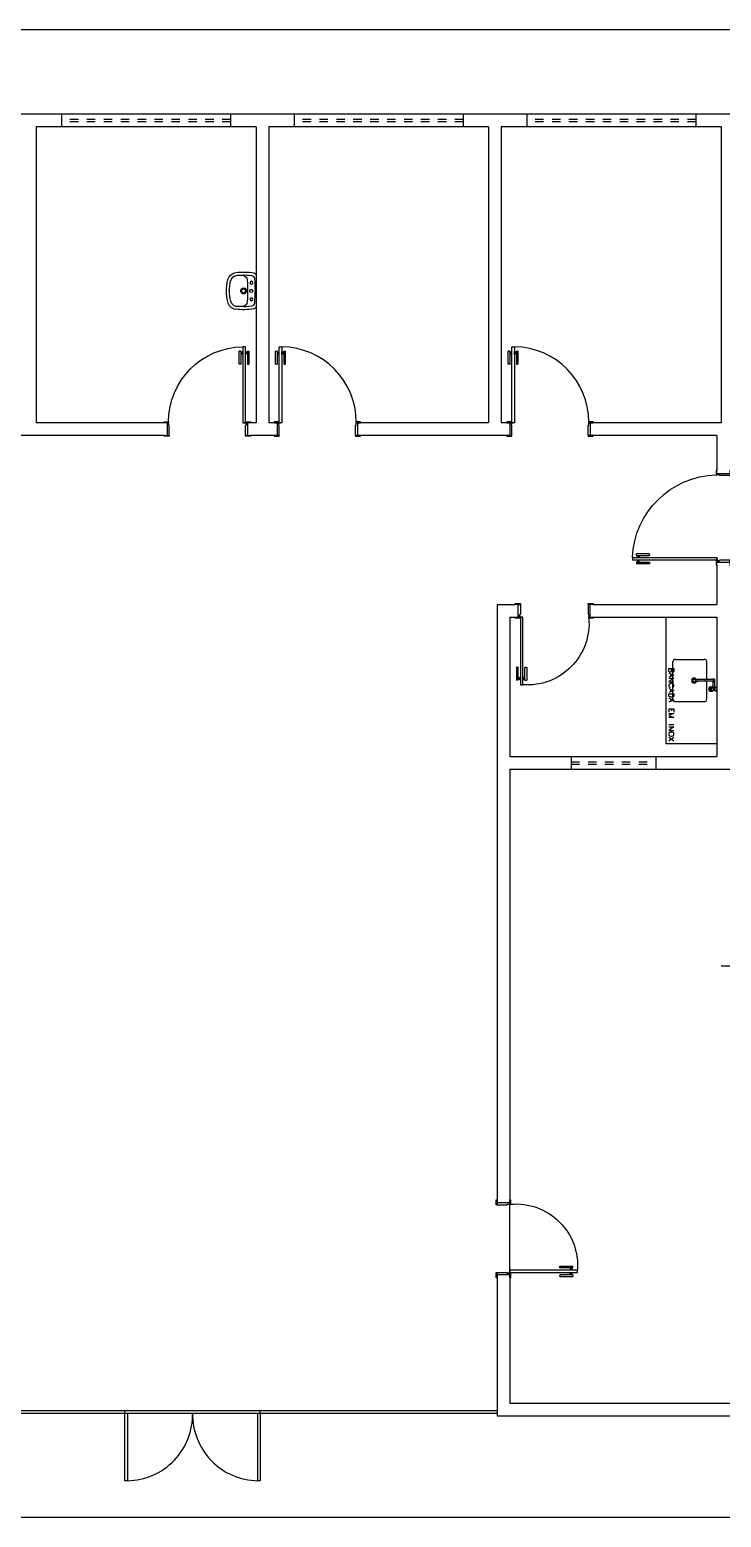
# Model space of a CAD drawing. Header units: inches. Extents: x 48213 to 96389, y -17773 to -8887.
# Drawn here: x 48268.55 to 48276.73, y -8904.87 to -8887.27 of the extents above; entities that cross this region are included whole.
import ezdxf

# ---------------------------------------------------------------- set-up
doc = ezdxf.new("R2010")
doc.units = ezdxf.units.IN
doc.header["$LTSCALE"] = 0.001
doc.header["$MEASUREMENT"] = 0
doc.linetypes.add('CONTORNO_QUADRO_T', pattern=[0.35, 0.2, -0.15])
for name, color, linetype in [('APCOZ', 7, 'Continuous'), ('APCOZ-I', 251, 'Continuous'), ('at_Entity', 7, 'Continuous'), ('ESQUADRIAS', 7, 'Continuous'), ('Esquadrias portas', 7, 'Continuous'), ('Revest_Cimentado 1- 3 Cimento e Areia Grossa', 252, 'Continuous')]:
    doc.layers.add(name, color=color, linetype=linetype)

# ---------------------------------------------------------------- blocks, each defined once
blk = doc.blocks.new('P90_02')
at = {"layer": 'ESQUADRIAS', "color": 3, "linetype": 'Continuous'}
for p, q in [((-0.02, 0.77), (-0.02, 0.921)), ((0, 0.921), (0, 0.77)), ((0.023, 0.88), (0.023, 0.92)), ((0.057, 0.88), (0.057, 0.92)), ((0.08, 0.921), (0.08, 0.77)), ((0.1, 0.77), (0.1, 0.921)), ((-0.003, 0.767), (-0.017, 0.767)), ((0.083, 0.767), (0.097, 0.767))]:
    blk.add_line(p, q, dxfattribs=at)
at = {"layer": 'ESQUADRIAS', "color": 3}
for p, q in [((0, 0.921), (-0.02, 0.921)), ((0, 0.91), (0.023, 0.91)), ((0, 0.9), (0.023, 0.9)), ((0, 0.89), (0.023, 0.89)), ((0.023, 0.92), (0.025, 0.92)), ((0.023, 0.88), (0.025, 0.88)), ((0.057, 0.92), (0.055, 0.92)), ((0.057, 0.88), (0.055, 0.88)), ((0.08, 0.91), (0.057, 0.91)), ((0.08, 0.9), (0.057, 0.9)), ((0.08, 0.89), (0.057, 0.89)), ((0.08, 0.921), (0.1, 0.921))]:
    blk.add_line(p, q, dxfattribs=at)
at = {"layer": 'ESQUADRIAS', "color": 2}
for p, q in [((0.025, 0.075), (0.025, 0.975)), ((0.025, 0.975), (0.055, 0.975)), ((0.055, 0.975), (0.055, 0.075)), ((0.055, 0.075), (0.025, 0.075))]:
    blk.add_line(p, q, dxfattribs=at)
at = {"layer": 'ESQUADRIAS'}
for p, q in [((0.016, 0.059), (0.016, 0.062)), ((0.032, 0.074), (0.029, 0.074))]:
    blk.add_line(p, q, dxfattribs=at)
at = {"layer": 'ESQUADRIAS', "color": 3}
for points in [[(0.015, 0.085), (-0.035, 0.085), (-0.035, 0.075), (0.015, 0.075)], [(0.985, 0.085), (0.935, 0.085), (0.935, 0.075), (0.985, 0.075)], [(0.025, -0.075), (0, -0.075), (-0.035, -0.075), (-0.035, -0.085), (0.025, -0.085)], [(0.985, -0.075), (0.925, -0.075), (0.925, -0.085), (0.985, -0.085)]]:
    blk.add_lwpolyline(points, close=True, dxfattribs=at)
at = {"layer": 'ESQUADRIAS', "color": 2}
for points in [[(0.025, 0.045), (0.015, 0.045), (0.015, 0.075), (0, 0.075), (0, -0.075), (0.025, -0.075)], [(0.925, 0.045), (0.935, 0.045), (0.935, 0.075), (0.95, 0.075), (0.95, -0.075), (0.925, -0.075)]]:
    blk.add_lwpolyline(points, close=True, dxfattribs=at)
at = {"layer": 'ESQUADRIAS', "color": 1}
for points in [[(0.016, 0.071, -0.236068), (0.015, 0.073), (0.015, 0.07), (0.015, 0.05), (0.016, 0.05)], [(0.02, 0.074, 0.236068), (0.017, 0.075), (0.02, 0.075), (0.04, 0.075), (0.04, 0.074)]]:
    blk.add_lwpolyline(points, format="xyb", close=True, dxfattribs=at)
at = {"layer": 'ESQUADRIAS'}
for points in [[(0.017, 0.063), (0.016, 0.062), (0.016, 0.062)], [(0.017, 0.058), (0.016, 0.059), (0.016, 0.059)], [(0.017, 0.06), (0.017, 0.06), (0.017, 0.058), (0.017, 0.058), (0.017, 0.063), (0.017, 0.063), (0.017, 0.06), (0.017, 0.06)], [(0.028, 0.073), (0.029, 0.074), (0.029, 0.074)], [(0.03, 0.073), (0.03, 0.073), (0.033, 0.073), (0.033, 0.073), (0.028, 0.073), (0.028, 0.073), (0.03, 0.073), (0.03, 0.073)], [(0.033, 0.073), (0.032, 0.074), (0.032, 0.074)]]:
    blk.add_lwpolyline(points, dxfattribs=at)
at = {"layer": 'ESQUADRIAS', "color": 1}
blk.add_circle((0.017, 0.073), 0.0025, dxfattribs=at)
at = {"layer": 'ESQUADRIAS'}
blk.add_arc((0.043, 0.083), 0.892, 0.1295, 89.2231, dxfattribs=at)
at = {"layer": 'ESQUADRIAS', "color": 3, "linetype": 'Continuous'}
for centre, start, end in [((-0.017, 0.77), 180, 260.5377), ((-0.003, 0.77), 260.5377, 360), ((0.083, 0.77), 180, 279.4623), ((0.097, 0.77), 279.4623, 0)]:
    blk.add_arc(centre, 0.003, start, end, dxfattribs=at)
blk = doc.blocks.new('P80_02')
at = {"layer": 'ESQUADRIAS', "color": 3, "linetype": 'Continuous'}
for p, q in [((-0.02, 0.67), (-0.02, 0.821)), ((0, 0.821), (0, 0.67)), ((0.023, 0.78), (0.023, 0.82)), ((0.057, 0.78), (0.057, 0.82)), ((0.08, 0.821), (0.08, 0.67)), ((0.1, 0.67), (0.1, 0.821)), ((-0.003, 0.667), (-0.017, 0.667)), ((0.083, 0.667), (0.097, 0.667))]:
    blk.add_line(p, q, dxfattribs=at)
at = {"layer": 'ESQUADRIAS', "color": 3}
for p, q in [((0, 0.821), (-0.02, 0.821)), ((0, 0.81), (0.023, 0.81)), ((0, 0.8), (0.023, 0.8)), ((0, 0.79), (0.023, 0.79)), ((0.023, 0.82), (0.025, 0.82)), ((0.023, 0.78), (0.025, 0.78)), ((0.057, 0.82), (0.055, 0.82)), ((0.057, 0.78), (0.055, 0.78)), ((0.08, 0.81), (0.057, 0.81)), ((0.08, 0.8), (0.057, 0.8)), ((0.08, 0.79), (0.057, 0.79)), ((0.08, 0.821), (0.1, 0.821))]:
    blk.add_line(p, q, dxfattribs=at)
at = {"layer": 'ESQUADRIAS', "color": 2}
for p, q in [((0.025, 0.075), (0.025, 0.875)), ((0.025, 0.875), (0.055, 0.875)), ((0.055, 0.875), (0.055, 0.075)), ((0.055, 0.075), (0.025, 0.075))]:
    blk.add_line(p, q, dxfattribs=at)
at = {"layer": 'ESQUADRIAS'}
for p, q in [((0.016, 0.059), (0.016, 0.062)), ((0.032, 0.074), (0.029, 0.074))]:
    blk.add_line(p, q, dxfattribs=at)
at = {"layer": 'ESQUADRIAS', "color": 3}
for points in [[(0.015, 0.085), (-0.035, 0.085), (-0.035, 0.075), (0.015, 0.075)], [(0.885, 0.085), (0.835, 0.085), (0.835, 0.075), (0.885, 0.075)], [(0.025, -0.075), (0, -0.075), (-0.035, -0.075), (-0.035, -0.085), (0.025, -0.085)], [(0.885, -0.075), (0.825, -0.075), (0.825, -0.085), (0.885, -0.085)]]:
    blk.add_lwpolyline(points, close=True, dxfattribs=at)
at = {"layer": 'ESQUADRIAS', "color": 2}
for points in [[(0.025, 0.045), (0.015, 0.045), (0.015, 0.075), (0, 0.075), (0, -0.075), (0.025, -0.075)], [(0.825, 0.045), (0.835, 0.045), (0.835, 0.075), (0.85, 0.075), (0.85, -0.075), (0.825, -0.075)]]:
    blk.add_lwpolyline(points, close=True, dxfattribs=at)
at = {"layer": 'ESQUADRIAS', "color": 1}
for points in [[(0.016, 0.071, -0.236068), (0.015, 0.073), (0.015, 0.07), (0.015, 0.05), (0.016, 0.05)], [(0.02, 0.074, 0.236068), (0.017, 0.075), (0.02, 0.075), (0.04, 0.075), (0.04, 0.074)]]:
    blk.add_lwpolyline(points, format="xyb", close=True, dxfattribs=at)
at = {"layer": 'ESQUADRIAS'}
for points in [[(0.017, 0.063), (0.016, 0.062), (0.016, 0.062)], [(0.017, 0.058), (0.016, 0.059), (0.016, 0.059)], [(0.017, 0.06), (0.017, 0.06), (0.017, 0.058), (0.017, 0.058), (0.017, 0.063), (0.017, 0.063), (0.017, 0.06), (0.017, 0.06)], [(0.028, 0.073), (0.029, 0.074), (0.029, 0.074)], [(0.03, 0.073), (0.03, 0.073), (0.033, 0.073), (0.033, 0.073), (0.028, 0.073), (0.028, 0.073), (0.03, 0.073), (0.03, 0.073)], [(0.033, 0.073), (0.032, 0.074), (0.032, 0.074)]]:
    blk.add_lwpolyline(points, dxfattribs=at)
at = {"layer": 'ESQUADRIAS', "color": 1}
blk.add_circle((0.017, 0.073), 0.0025, dxfattribs=at)
at = {"layer": 'ESQUADRIAS'}
blk.add_arc((0.108, 0.148), 0.729, 355.0636, 94.2065, dxfattribs=at)
at = {"layer": 'ESQUADRIAS', "color": 3, "linetype": 'Continuous'}
for centre, start, end in [((-0.017, 0.67), 180, 260.5377), ((-0.003, 0.67), 260.5377, 360), ((0.083, 0.67), 180, 279.4623), ((0.097, 0.67), 279.4623, 0)]:
    blk.add_arc(centre, 0.003, start, end, dxfattribs=at)
blk = doc.blocks.new('new block2')
at = {"layer": 'ESQUADRIAS', "color": 3, "linetype": 'Continuous'}
for p, q in [((-0.135, 0.96), (-0.135, 1.111)), ((-0.115, 1.111), (-0.115, 0.96)), ((-0.092, 1.07), (-0.092, 1.11)), ((-0.058, 1.07), (-0.058, 1.11)), ((-0.035, 1.111), (-0.035, 0.96)), ((-0.015, 0.96), (-0.015, 1.111)), ((-0.118, 0.957), (-0.132, 0.957)), ((-0.032, 0.957), (-0.018, 0.957))]:
    blk.add_line(p, q, dxfattribs=at)
at = {"layer": 'ESQUADRIAS', "color": 3}
for p, q in [((-0.115, 1.111), (-0.135, 1.111)), ((-0.115, 1.1), (-0.092, 1.1)), ((-0.115, 1.09), (-0.092, 1.09)), ((-0.115, 1.08), (-0.092, 1.08)), ((-0.092, 1.11), (-0.09, 1.11)), ((-0.092, 1.07), (-0.09, 1.07)), ((-0.058, 1.11), (-0.06, 1.11)), ((-0.058, 1.07), (-0.06, 1.07)), ((-0.035, 1.1), (-0.058, 1.1)), ((-0.035, 1.09), (-0.058, 1.09)), ((-0.035, 1.08), (-0.058, 1.08)), ((-0.035, 1.111), (-0.015, 1.111))]:
    blk.add_line(p, q, dxfattribs=at)
at = {"layer": 'ESQUADRIAS', "color": 2}
for p, q in [((-0.09, 1.16), (-0.09, 0.16)), ((-0.09, 1.16), (-0.06, 1.16)), ((-0.06, 0.16), (-0.06, 1.16)), ((-0.09, 0.16), (-0.06, 0.16))]:
    blk.add_line(p, q, dxfattribs=at)
at = {"layer": 'ESQUADRIAS'}
for p, q in [((-0.066, 0.159), (-0.063, 0.159)), ((-0.052, 0.144), (-0.052, 0.147))]:
    blk.add_line(p, q, dxfattribs=at)
at = {"layer": 'ESQUADRIAS', "color": 3}
for points in [[(-1.12, 0.17), (-1.07, 0.17), (-1.07, 0.16), (-1.12, 0.16)], [(-1.12, 0.01), (-1.06, 0.01), (-1.06, 0), (-1.12, 0)], [(-0.06, 0.01), (-0.035, 0.01), (0, 0.01), (0, 0), (-0.06, 0)], [(-0.05, 0.17), (0, 0.17), (0, 0.16), (-0.05, 0.16)]]:
    blk.add_lwpolyline(points, close=True, dxfattribs=at)
at = {"layer": 'ESQUADRIAS', "color": 2}
for points in [[(-1.06, 0.13), (-1.07, 0.13), (-1.07, 0.16), (-1.085, 0.16), (-1.085, 0.01), (-1.06, 0.01)], [(-0.06, 0.13), (-0.05, 0.13), (-0.05, 0.16), (-0.035, 0.16), (-0.035, 0.01), (-0.06, 0.01)]]:
    blk.add_lwpolyline(points, close=True, dxfattribs=at)
at = {"layer": 'ESQUADRIAS', "color": 1}
for points in [[(-0.054, 0.159, -0.236068), (-0.052, 0.16), (-0.055, 0.16), (-0.075, 0.16), (-0.075, 0.159)], [(-0.051, 0.156, 0.236068), (-0.05, 0.158), (-0.05, 0.155), (-0.05, 0.135), (-0.051, 0.135)]]:
    blk.add_lwpolyline(points, format="xyb", close=True, dxfattribs=at)
at = {"layer": 'ESQUADRIAS'}
for points in [[(-0.067, 0.158), (-0.066, 0.159), (-0.066, 0.159)], [(-0.065, 0.158), (-0.065, 0.158), (-0.067, 0.158), (-0.067, 0.158), (-0.062, 0.158), (-0.062, 0.158), (-0.065, 0.158), (-0.065, 0.158)], [(-0.062, 0.158), (-0.063, 0.159), (-0.063, 0.159)], [(-0.052, 0.148), (-0.052, 0.147), (-0.051, 0.147)], [(-0.052, 0.145), (-0.052, 0.145), (-0.052, 0.143), (-0.052, 0.143), (-0.052, 0.148), (-0.052, 0.148), (-0.052, 0.145), (-0.052, 0.145)], [(-0.052, 0.143), (-0.052, 0.144), (-0.051, 0.144)]]:
    blk.add_lwpolyline(points, dxfattribs=at)
at = {"layer": 'ESQUADRIAS', "color": 1}
blk.add_circle((-0.052, 0.158), 0.0025, dxfattribs=at)
at = {"layer": 'ESQUADRIAS', "color": 3, "linetype": 'Continuous'}
for centre, start, end in [((-0.132, 0.96), 180, 260.5377), ((-0.118, 0.96), 260.5377, 360), ((-0.032, 0.96), 180, 279.4623), ((-0.018, 0.96), 279.4623, 0)]:
    blk.add_arc(centre, 0.003, start, end, dxfattribs=at)
at = {"layer": 'Esquadrias portas'}
blk.add_arc((-0.047, 0.137), 1.024, 92.4121, 178.1744, dxfattribs=at)
blk = doc.blocks.new('new block12')
at = {"layer": 'at_Entity', "color": 0}
for p, q in [((-0.19, 0), (0, 0)), ((-0.114, 0.055), (-0.108, 0.066)), ((-0.108, 0.042), (-0.114, 0.055)), ((-0.108, 0.066), (-0.097, 0.072)), ((-0.097, 0.036), (-0.108, 0.042)), ((-0.097, 0.072), (-0.085, 0.066)), ((-0.085, 0.042), (-0.097, 0.036)), ((-0.085, 0.066), (-0.08, 0.055)), ((-0.08, 0.055), (-0.085, 0.042)), ((-0.063, 0), (0.125, 0)), ((0, 0), (0.193, 0)), ((0.083, 0.055), (0.087, 0.066)), ((0.087, 0.042), (0.083, 0.055)), ((0.087, 0.066), (0.099, 0.072)), ((0.099, 0.036), (0.087, 0.042)), ((0.099, 0.072), (0.11, 0.066)), ((0.11, 0.042), (0.099, 0.036)), ((0.11, 0.066), (0.116, 0.055)), ((0.116, 0.055), (0.11, 0.042))]:
    blk.add_line(p, q, dxfattribs=at)
for centre, radius, start, end in [((0.53, 0.153), 0.754, 173.4134, 189.6929), ((-0.104, 0.219), 0.117, 102.514, 169.9443), ((0.425, 0.149), 0.614, 177.3231, 189.2415), ((0.123, 0.188), 0.311, 171.3221, 181.8265), ((-0.117, 0.174), 0.0716, 176.6025, 219.5997), ((-0.102, 0.216), 0.0847, 102.9461, 167.2809), ((-0.012, -0.125), 0.474, 88.698, 104.4219), ((0.014, -0.261), 0.577, 91.3524, 103.5038), ((-0.001, 0.147), 0.0349, 90, 149.9929), ((0.01, -0.125), 0.474, 75.6368, 91.3415), ((-0.001, 0.147), 0.0349, 29.9968, 89.9993), ((-0.013, -0.257), 0.572, 76.4579, 88.6966), ((0.105, 0.222), 0.0784, 8.4194, 78.3837), ((0.108, 0.225), 0.111, 7.7196, 79.5925), ((0.108, 0.173), 0.0781, 324.6525, 2.8394), ((-0.262, 0.132), 0.45, 349.782, 5.7972), ((-0.133, 0.188), 0.319, 357.9946, 8.1696), ((-0.531, 0.154), 0.753, 350.2791, 6.5765), ((-0.165, 0.045), 0.0522, 200.5417, 238.93), ((-0.143, 0.057), 0.0385, 188.7558, 265.6127), ((-0.121, 0.171), 0.0667, 220.3438, 269.4487), ((-0.007, 1.728), 1.716, 265.3753, 270.2103), ((0.002, 1.574), 1.475, 265.1896, 269.9391), ((-0.001, 0.147), 0.0349, 150.0032, 209.9968), ((-0.001, 0.147), 0.0349, 209.9968, 269.9993), ((-0.001, 0.147), 0.0222, 90, 180), ((-0.001, 0.147), 0.0222, 180, 270), ((-0.001, 0.056), 0.018, 150.0128, 209.9872), ((-0.001, 0.056), 0.018, 90, 150.0398), ((-0.001, 0.056), 0.018, 210.0191, 270.0367), ((-0.001, 0.147), 0.0222, 360, 90), ((-0.001, 0.147), 0.0222, 270.0097, 360), ((-0.001, 0.147), 0.0349, 270, 329.9929), ((-0.001, 1.452), 1.353, 270.0208, 275.0951), ((-0.001, 0.056), 0.018, 30.0191, 90.0367), ((-0.001, 0.056), 0.018, 270, 330.0398), ((-0.001, 1.892), 1.879, 270, 274.4144), ((-0.001, 0.056), 0.018, 330.0128, 29.9872), ((-0.001, 0.147), 0.0349, 330.0032, 29.9968), ((0.123, 0.168), 0.0631, 266.7732, 320.7547), ((0.141, 0.059), 0.0402, 273.114, 350.3928), ((0.174, 0.034), 0.0386, 297.8673, 348.5693)]:
    blk.add_arc(centre, radius, start, end, dxfattribs=at)
blk = doc.blocks.new('new block17')
at = {"layer": 'APCOZ'}
for p, q in [((0.544, 0.759), (0.373, 0.759)), ((0.544, 0.739), (0.373, 0.739)), ((0.548, 0.735), (0.548, 0.67)), ((0.568, 0.735), (0.568, 0.665)), ((0.519, 0.672), (0.541, 0.672)), ((0.519, 0.622), (0.541, 0.622)), ((0.577, 0.63), (0.553, 0.63)), ((0.577, 0.665), (0.568, 0.665)), ((0.577, 0.665), (0.599, 0.676)), ((0.577, 0.63), (0.599, 0.619))]:
    blk.add_line(p, q, dxfattribs=at)
at = {"layer": 'APCOZ', "linetype": 'Continuous'}
for points in [[(0.519, 0.672, 0), (0.515, 0.672, 0), (0.512, 0.671, 0), (0.51, 0.668, 0), (0.507, 0.666, 0), (0.505, 0.662, 0), (0.503, 0.658, 0), (0.502, 0.654, 0), (0.502, 0.65, 0), (0.502, 0.645, 0), (0.502, 0.641, 0), (0.503, 0.636, 0), (0.505, 0.633, 0), (0.507, 0.629, 0), (0.51, 0.626, 0), (0.512, 0.624, 0), (0.515, 0.623, 0), (0.519, 0.622, 0)], [(0.548, 0.67, 0), (0.547, 0.671, 0), (0.545, 0.672, 0), (0.544, 0.672, 0), (0.542, 0.672, 0), (0.541, 0.672, 0)], [(0.541, 0.622, 0), (0.543, 0.623, 0), (0.546, 0.624, 0), (0.549, 0.625, 0), (0.551, 0.627, 0), (0.553, 0.63, 0)]]:
    blk.add_polyline3d(points, dxfattribs=at)
at = {"layer": 'APCOZ'}
for centre, radius, start, end in [((0.368, 0.749), 0.0112, 63.7208, 296.2792), ((0.558, 0.749), 0.0173, 125.4187, 144.5813), ((0.558, 0.749), 0.0173, 215.4187, 234.5813), ((0.558, 0.749), 0.0173, 54.5813, 125.4187), ((0.558, 0.749), 0.0173, 305.4187, 54.5813)]:
    blk.add_arc(centre, radius, start, end, dxfattribs=at)
at = {"layer": 'APCOZ-I'}
for p, q in [((0.373, 0.759), (0.368, 0.759)), ((0.373, 0.739), (0.368, 0.739)), ((0.562, 0.759), (0.544, 0.759)), ((0.562, 0.739), (0.544, 0.739)), ((0.533, 0.663), (0.554, 0.663)), ((0.533, 0.632), (0.554, 0.632)), ((0.568, 0.665), (0.553, 0.665)), ((0.577, 0.63), (0.577, 0.665))]:
    blk.add_line(p, q, dxfattribs=at)
at = {"layer": 'APCOZ-I', "linetype": 'Continuous'}
for points in [[(0.515, 0.628, 0), (0.518, 0.628, 0), (0.52, 0.63, 0), (0.522, 0.631, 0), (0.523, 0.634, 0), (0.525, 0.637, 0), (0.525, 0.641, 0), (0.526, 0.644, 0), (0.526, 0.648, 0), (0.526, 0.652, 0), (0.525, 0.656, 0), (0.524, 0.659, 0), (0.522, 0.662, 0), (0.521, 0.664, 0), (0.519, 0.666, 0), (0.517, 0.667, 0), (0.514, 0.667, 0), (0.512, 0.666, 0), (0.51, 0.664, 0), (0.509, 0.662, 0), (0.507, 0.659, 0), (0.506, 0.656, 0), (0.505, 0.652, 0), (0.505, 0.648, 0), (0.505, 0.644, 0), (0.505, 0.641, 0), (0.506, 0.637, 0), (0.508, 0.634, 0), (0.509, 0.631, 0), (0.511, 0.63, 0), (0.513, 0.628, 0), (0.515, 0.628, 0)], [(0.532, 0.664, 0), (0.53, 0.667, 0), (0.528, 0.669, 0), (0.525, 0.671, 0), (0.522, 0.672, 0), (0.519, 0.672, 0)], [(0.519, 0.622, 0), (0.522, 0.623, 0), (0.525, 0.624, 0), (0.527, 0.625, 0), (0.53, 0.628, 0), (0.532, 0.631, 0)], [(0.553, 0.665, 0), (0.552, 0.666, 0), (0.551, 0.667, 0), (0.55, 0.668, 0), (0.549, 0.669, 0), (0.548, 0.67, 0)], [(0.554, 0.664, 0), (0.554, 0.664, 0), (0.554, 0.664, 0), (0.554, 0.665, 0), (0.553, 0.665, 0), (0.553, 0.665, 0)], [(0.553, 0.63, 0), (0.553, 0.63, 0), (0.554, 0.63, 0), (0.554, 0.631, 0), (0.554, 0.631, 0), (0.554, 0.631, 0)]]:
    blk.add_polyline3d(points, dxfattribs=at)
at = {"layer": 'APCOZ-I'}
for centre, radius, start, end in [((0.368, 0.749), 0.01, 90, 270), ((0.435, 0.749), 0.0233, 334.5555, 25.4445), ((0.558, 0.749), 0.0173, 234.5813, 305.4187), ((0.558, 0.749), 0.0126, 232.2518, 127.7482), ((0.541, 0.749), 0.0233, 334.5555, 25.4445), ((0.562, 0.647), 0.0335, 153.9749, 206.0251), ((0.531, 0.663), 0.002, 333.9749, 32.1559), ((0.531, 0.632), 0.002, 327.8441, 26.0251), ((0.607, 0.647), 0.0549, 164.3139, 195.6861), ((0.552, 0.663), 0.002, 344.314, 31.5675), ((0.552, 0.632), 0.002, 328.4325, 15.6861), ((0.648, 0.647), 0.0816, 167.5382, 192.4618), ((0.874, 0.647), 0.279, 174.3752, 185.6248)]:
    blk.add_arc(centre, radius, start, end, dxfattribs=at)
at = {"layer": 'at_Entity', "color": 0}
for p, q in [((0, 0), (0, 1.498)), ((0.029, 0.864), (0.029, 0.891)), ((0.029, 0.891), (0.09, 0.891)), ((0.061, 0.864), (0.061, 0.891)), ((0.078, 0.529), (0.078, 0.969)), ((0.09, 0.891), (0.09, 0.864)), ((0.108, 0.999), (0.449, 0.999)), ((0.478, 0.759), (0.478, 0.969)), ((0.031, 0.855), (0.029, 0.864)), ((0.029, 0.836), (0.09, 0.813)), ((0.09, 0.813), (0.029, 0.79)), ((0.029, 0.775), (0.09, 0.775)), ((0.09, 0.775), (0.029, 0.733)), ((0.029, 0.733), (0.09, 0.733)), ((0.035, 0.851), (0.031, 0.855)), ((0.037, 0.705), (0.031, 0.701)), ((0.039, 0.849), (0.035, 0.851)), ((0.044, 0.709), (0.037, 0.705)), ((0.05, 0.849), (0.039, 0.849)), ((0.052, 0.712), (0.044, 0.709)), ((0.054, 0.851), (0.05, 0.849)), ((0.05, 0.828), (0.05, 0.798)), ((0.067, 0.712), (0.052, 0.712)), ((0.058, 0.855), (0.054, 0.851)), ((0.061, 0.864), (0.058, 0.855)), ((0.065, 0.855), (0.061, 0.864)), ((0.067, 0.851), (0.065, 0.855)), ((0.073, 0.849), (0.067, 0.851)), ((0.075, 0.709), (0.067, 0.712)), ((0.08, 0.849), (0.073, 0.849)), ((0.082, 0.705), (0.075, 0.709)), ((0.084, 0.851), (0.08, 0.849)), ((0.088, 0.701), (0.082, 0.705)), ((0.088, 0.855), (0.084, 0.851)), ((0.09, 0.864), (0.088, 0.855)), ((0.478, 0.529), (0.478, 0.739)), ((0.031, 0.701), (0.029, 0.695)), ((0.029, 0.695), (0.029, 0.682)), ((0.029, 0.682), (0.031, 0.676)), ((0.029, 0.654), (0.09, 0.631)), ((0.09, 0.631), (0.029, 0.608)), ((0.029, 0.593), (0.09, 0.593)), ((0.029, 0.572), (0.029, 0.593)), ((0.031, 0.563), (0.029, 0.572)), ((0.029, 0.54), (0.09, 0.515)), ((0.031, 0.676), (0.037, 0.669)), ((0.037, 0.557), (0.031, 0.563)), ((0.037, 0.669), (0.044, 0.667)), ((0.044, 0.555), (0.037, 0.557)), ((0.052, 0.551), (0.044, 0.555)), ((0.05, 0.646), (0.05, 0.616)), ((0.05, 0.53), (0.05, 0.5)), ((0.067, 0.551), (0.052, 0.551)), ((0.075, 0.555), (0.067, 0.551)), ((0.075, 0.667), (0.082, 0.669)), ((0.082, 0.557), (0.075, 0.555)), ((0.082, 0.669), (0.088, 0.676)), ((0.088, 0.563), (0.082, 0.557)), ((0.09, 0.695), (0.088, 0.701)), ((0.088, 0.676), (0.09, 0.682)), ((0.09, 0.572), (0.088, 0.563)), ((0.09, 0.682), (0.09, 0.695)), ((0.09, 0.593), (0.09, 0.572)), ((0.09, 0.515), (0.029, 0.491)), ((0.029, 0.415), (0.09, 0.415)), ((0.029, 0.415), (0.029, 0.375)), ((0.029, 0.358), (0.09, 0.358)), ((0.09, 0.358), (0.029, 0.335)), ((0.061, 0.415), (0.061, 0.39)), ((0.09, 0.415), (0.09, 0.375)), ((0.108, 0.499), (0.449, 0.499)), ((0.029, 0.335), (0.09, 0.31)), ((0.09, 0.31), (0.029, 0.31)), ((0.09, 0.225), (0.029, 0.225)), ((0.029, 0.199), (0.09, 0.199)), ((0.09, 0.199), (0.029, 0.159)), ((0.599, 0), (0, 0)), ((0.029, 0.159), (0.09, 0.159)), ((0.031, 0.125), (0.029, 0.119)), ((0.029, 0.119), (0.029, 0.108)), ((0.029, 0.108), (0.031, 0.102)), ((0.09, 0.073), (0.029, 0.03)), ((0.09, 0.03), (0.029, 0.073)), ((0.037, 0.132), (0.031, 0.125)), ((0.031, 0.102), (0.037, 0.096)), ((0.044, 0.134), (0.037, 0.132)), ((0.037, 0.096), (0.044, 0.094)), ((0.052, 0.138), (0.044, 0.134)), ((0.044, 0.094), (0.052, 0.089)), ((0.067, 0.138), (0.052, 0.138)), ((0.052, 0.089), (0.067, 0.089)), ((0.075, 0.134), (0.067, 0.138)), ((0.067, 0.089), (0.075, 0.094)), ((0.082, 0.132), (0.075, 0.134)), ((0.075, 0.094), (0.082, 0.096)), ((0.088, 0.125), (0.082, 0.132)), ((0.082, 0.096), (0.088, 0.102)), ((0.09, 0.119), (0.088, 0.125)), ((0.088, 0.102), (0.09, 0.108)), ((0.09, 0.108), (0.09, 0.119))]:
    blk.add_line(p, q, dxfattribs=at)
for centre, radius, start, end in [((0.107, 0.97), 0.0289, 88.5161, 181.4839), ((0.451, 0.972), 0.0273, 354.9724, 95.0276), ((0.329, 0.748), 0.0307, 90, 180), ((0.329, 0.748), 0.0307, 180, 270), ((0.329, 0.748), 0.018, 90, 180), ((0.329, 0.748), 0.018, 180, 270), ((0.329, 0.748), 0.0307, 360, 90), ((0.329, 0.748), 0.018, 360, 90), ((0.329, 0.748), 0.018, 270, 0), ((0.329, 0.748), 0.0307, 270, 0), ((0.107, 0.528), 0.0289, 178.5159, 271.4841), ((0.448, 0.53), 0.0307, 270, 0)]:
    blk.add_arc(centre, radius, start, end, dxfattribs=at)

msp = doc.modelspace()

# ---------------------------------------------------------------- linework, layer by layer
at = {"layer": 'Revest_Cimentado 1- 3 Cimento e Areia Grossa', "linetype": 'Continuous'}
for p, q in [((48287.028, -8887.268), (48240.228, -8887.268)), ((48282.678, -8888.268), (48252.628, -8888.268)), ((48268.928, -8888.268), (48268.928, -8888.418)), ((48270.928, -8888.268), (48270.928, -8888.418)), ((48271.678, -8888.268), (48271.678, -8888.418)), ((48273.678, -8888.268), (48273.678, -8888.418)), ((48274.428, -8888.268), (48274.428, -8888.418)), ((48276.428, -8888.268), (48276.428, -8888.418)), ((48271.228, -8888.418), (48268.628, -8888.418)), ((48268.628, -8888.418), (48268.628, -8891.918)), ((48271.228, -8888.418), (48271.228, -8891.918)), ((48273.978, -8888.418), (48271.378, -8888.418)), ((48271.378, -8888.418), (48271.378, -8891.918)), ((48273.978, -8888.418), (48273.978, -8891.918)), ((48276.728, -8888.418), (48274.128, -8888.418)), ((48274.128, -8888.418), (48274.128, -8891.918)), ((48276.728, -8888.418), (48276.728, -8891.918)), ((48270.143, -8891.918), (48268.628, -8891.918)), ((48271.228, -8891.918), (48271.163, -8891.918)), ((48271.443, -8891.918), (48271.378, -8891.918)), ((48273.978, -8891.918), (48272.463, -8891.918)), ((48274.193, -8891.918), (48274.128, -8891.918)), ((48276.728, -8891.918), (48275.213, -8891.918)), ((48270.143, -8892.068), (48266.963, -8892.068)), ((48271.443, -8892.068), (48271.163, -8892.068)), ((48274.193, -8892.068), (48272.463, -8892.068)), ((48276.678, -8892.068), (48275.213, -8892.068)), ((48276.678, -8892.068), (48276.678, -8892.483)), ((48276.678, -8893.603), (48276.678, -8894.068)), ((48274.078, -8894.068), (48274.078, -8901.113)), ((48274.228, -8894.218), (48274.228, -8895.868)), ((48276.678, -8894.218), (48276.678, -8895.868)), ((48274.228, -8896.018), (48274.228, -8901.113)), ((48280.378, -8898.348), (48276.728, -8898.348)), ((48274.078, -8902.033), (48274.078, -8903.668)), ((48274.228, -8902.033), (48274.228, -8903.518)), ((48274.228, -8903.518), (48287.028, -8903.518)), ((48274.078, -8903.668), (48287.028, -8903.668))]:
    msp.add_line(p, q, dxfattribs=at)
at = {"layer": 'Revest_Cimentado 1- 3 Cimento e Areia Grossa', "linetype": 'CONTORNO_QUADRO_T'}
for p, q in [((48270.928, -8888.328), (48268.928, -8888.328)), ((48273.678, -8888.328), (48271.678, -8888.328)), ((48276.428, -8888.328), (48274.428, -8888.328)), ((48270.928, -8888.358), (48268.928, -8888.358)), ((48273.678, -8888.358), (48271.678, -8888.358)), ((48276.428, -8888.358), (48274.428, -8888.358)), ((48274.953, -8895.928), (48275.953, -8895.928)), ((48274.953, -8895.958), (48275.953, -8895.958))]:
    msp.add_line(p, q, dxfattribs=at)
at = {"layer": 'Revest_Cimentado 1- 3 Cimento e Areia Grossa'}
for p, q in [((48274.078, -8894.068), (48274.293, -8894.068)), ((48275.213, -8894.068), (48276.678, -8894.068)), ((48274.228, -8894.218), (48274.293, -8894.218)), ((48275.213, -8894.218), (48276.678, -8894.218)), ((48274.228, -8895.868), (48276.678, -8895.868)), ((48274.953, -8895.868), (48274.953, -8896.018)), ((48275.953, -8895.868), (48275.953, -8896.018)), ((48274.228, -8896.018), (48283.178, -8896.018)), ((48274.228, -8901.983), (48274.228, -8901.163)), ((48266.878, -8903.606), (48274.078, -8903.606)), ((48266.878, -8903.636), (48274.078, -8903.636)), ((48269.678, -8903.636), (48269.678, -8903.606)), ((48269.708, -8903.636), (48271.248, -8903.636)), ((48271.278, -8903.636), (48271.278, -8903.606)), ((48264.078, -8904.868), (48287.028, -8904.868))]:
    msp.add_line(p, q, dxfattribs=at)
for points in [[(48269.678, -8903.636), (48269.708, -8903.636), (48269.708, -8904.436), (48269.678, -8904.436)], [(48271.248, -8903.636), (48271.278, -8903.636), (48271.278, -8904.436), (48271.248, -8904.436)]]:
    msp.add_lwpolyline(points, close=True, dxfattribs=at)
for centre, start, end in [((48269.694, -8903.652), 271.0156, 1.1738), ((48271.262, -8903.652), 178.8262, 268.9844)]:
    msp.add_arc(centre, 0.784, start, end, dxfattribs=at)

# ---------------------------------------------------------------- block references
at = {"layer": 'Revest_Cimentado 1- 3 Cimento e Areia Grossa', "xscale": -1}
for name, p, rotation in [('new block12', (48271.228, -8890.358), 90), ('new block2', (48276.838, -8893.603), 90), ('P80_02', (48274.328, -8894.143), 180), ('P80_02', (48274.153, -8901.998), 270)]:
    msp.add_blockref(name, p, dxfattribs=dict(at, rotation=rotation))
msp.add_blockref('P90_02', (48271.128, -8891.993), dxfattribs=at)
at = {"layer": 'Revest_Cimentado 1- 3 Cimento e Areia Grossa'}
for name, p in [('P90_02', (48271.478, -8891.993)), ('P90_02', (48274.228, -8891.993)), ('new block17', (48276.079, -8895.716))]:
    msp.add_blockref(name, p, dxfattribs=at)

doc.saveas('drawing.dxf')
